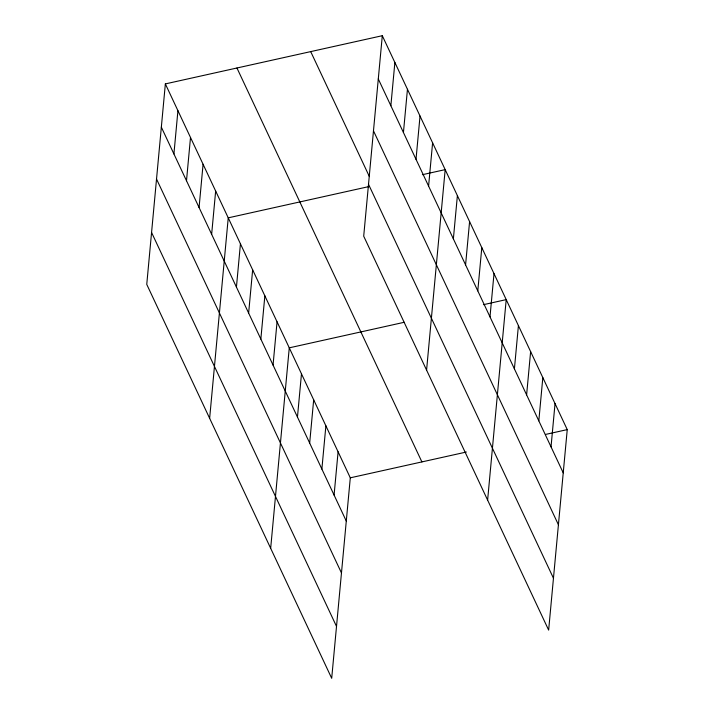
<?xml version="1.0" encoding="UTF-8"?>
<svg xmlns="http://www.w3.org/2000/svg" width="714" height="714" viewBox="0 0 714 714"><rect width="100%" height="100%" fill="white"/><g stroke="black" fill="none" stroke-linecap="round" stroke-linejoin="round"><path stroke-width="1.07" d="M165.353 83.904L146.754 284.386L331.698 678.3L350.297 477.818L165.353 83.904L382.302 35.7L567.246 429.614L548.647 630.096L363.703 236.182L382.302 35.7M173.921 153.938L177.929 110.697M186.497 180.731L190.504 137.481M199.072 207.515L203.079 164.265M211.647 234.299L215.655 191.049M209.639 418.315L228.239 217.841L369.245 186.506M236.432 287.082L240.439 243.84M248.633 313.08L252.649 269.838M260.842 339.079L264.858 295.837M273.051 365.077L277.059 321.836M270.668 548.307L289.268 347.834L404.249 322.282M297.461 417.074L301.478 373.833M309.671 443.073L313.678 399.822M321.871 469.071L325.887 425.821M334.081 495.07L338.097 451.819M390.861 105.734L394.878 62.484M403.437 132.518L407.453 89.277M416.012 159.311L420.028 116.061M428.587 186.095L432.604 142.845M426.579 370.111L445.179 169.629L422.402 174.689M453.372 238.878L457.388 195.627M465.582 264.876L469.589 221.626M477.791 290.875L481.798 247.624M489.991 316.873L494.008 273.623M487.617 500.103L506.208 299.621L483.432 304.682M514.41 368.87L518.418 325.62M526.611 394.869L530.627 351.618M538.82 420.867L542.827 377.617M551.029 446.866L555.037 403.615M350.297 477.818L466.367 452.033M545.55 434.433L567.246 429.614M378.286 78.951L563.23 472.864M373.476 130.832L558.419 524.745M310.706 51.604L369.397 176.608M368.513 184.292L553.457 578.206M236.95 68L421.894 461.913M161.337 127.154L346.29 521.068M156.527 179.044L341.471 572.958M151.573 232.496L336.517 626.41"/></g></svg>
